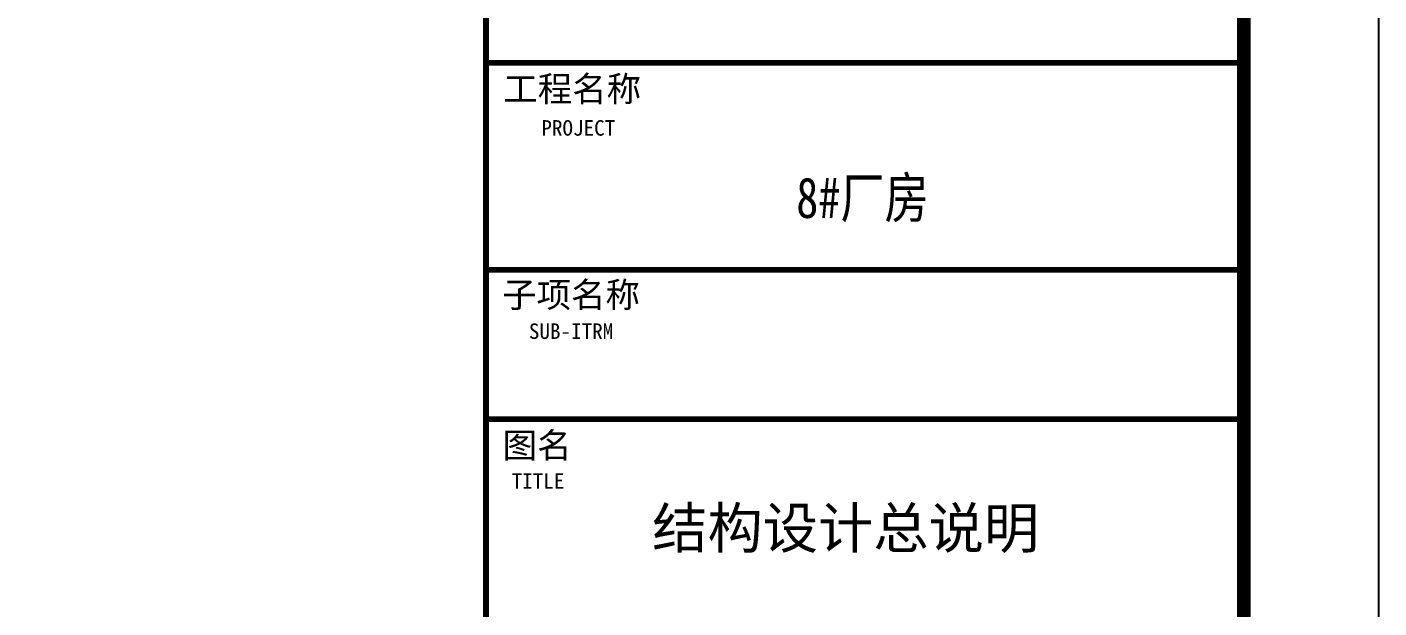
# Model space of a CAD drawing. Extents: x 36360094 to 36697644, y 75306 to 425482.
# Drawn here: x 36687637 to 36697644, y 400337 to 404635 of the extents above; entities that cross this region are included whole.
import ezdxf
from ezdxf.enums import TextEntityAlignment as Align

# ---------------------------------------------------------------- set-up
doc = ezdxf.new("R2010")
doc.units = 0
doc.header["$LTSCALE"] = 1000
doc.header["$MEASUREMENT"] = 0
doc.layers.get('0').update_dxf_attribs({"linetype": 'CONTINUOUS'})
for name, color, linetype in [('PUB_TAB', 7, 'CONTINUOUS'), ('PUB_TEXT', 7, 'CONTINUOUS'), ('PUB_TITLE', 4, 'CONTINUOUS')]:
    doc.layers.add(name, color=color, linetype=linetype)
doc.styles.add('STYLE-黑体', font='simhei.ttf')
doc.styles.add('TQ', font='')
doc.styles.get('TQ').set_extended_font_data('SimSun')

# ---------------------------------------------------------------- blocks, each defined once
blk = doc.blocks.new('tk0')
at = {"layer": 'PUB_TITLE', "lineweight": 40, "const_width": 85}
for points in [[(32850067, -1201267), (32850067, -1281267)], [(32850067, -1241493), (32861287, -1241493)], [(32850067, -1244553), (32861287, -1244553)], [(32850067, -1246763), (32861287, -1246763)]]:
    blk.add_lwpolyline(points, dxfattribs=at)
at = {"layer": 'PUB_TEXT', "attachment_point": 1, "style": 'TQ'}
for s, insert, char_height, width in [('工程名称', (32850323, -1241690), 374, 2223.6), ('PROJECT', (32850887, -1242340), 229.5, 4799.1), ('子项名称', (32850306, -1244736), 374, 2223.6), ('SUB-ITRM', (32850702, -1245348), 229.5, 4799.1), ('图名', (32850313, -1246965), 374, 2223.6), ('TITLE', (32850446, -1247564), 229.5, 4799.1)]:
    blk.add_mtext(s, dxfattribs=dict(at, insert=insert, char_height=char_height, width=width))

msp = doc.modelspace()

# ---------------------------------------------------------------- linework, layer by layer
at = {"layer": 'PUB_TITLE'}
msp.add_lwpolyline([(36623344.3, 383482.4), (36697644.3, 383482.4), (36697644.3, 425482.4), (36623344.3, 425482.4)], close=True, dxfattribs=at)
at = {"layer": 'PUB_TITLE', "const_width": 100}
msp.add_lwpolyline([(36625844.3, 384482.4), (36696644.3, 384482.4), (36696644.3, 424482.4), (36625844.3, 424482.4)], close=True, dxfattribs=at)

# ---------------------------------------------------------------- block references
at = {"xscale": 0.5, "yscale": 0.5, "zscale": 0.5}
msp.add_blockref('tk0', (20266000.9, 1025116.1), dxfattribs=at)

# ---------------------------------------------------------------- texts
at = {"layer": 'PUB_TAB', "lineweight": -3, "style": 'STYLE-黑体'}
for s, width, p in [('8#厂房', 0.8, (36693821.8, 403222.6)), ('结构设计总说明', 1.000119, (36693696.9, 400778.5))]:
    msp.add_text(s, height=300, dxfattribs=dict(at, width=width)).set_placement(p, align=Align.CENTER)

doc.saveas('drawing.dxf')
